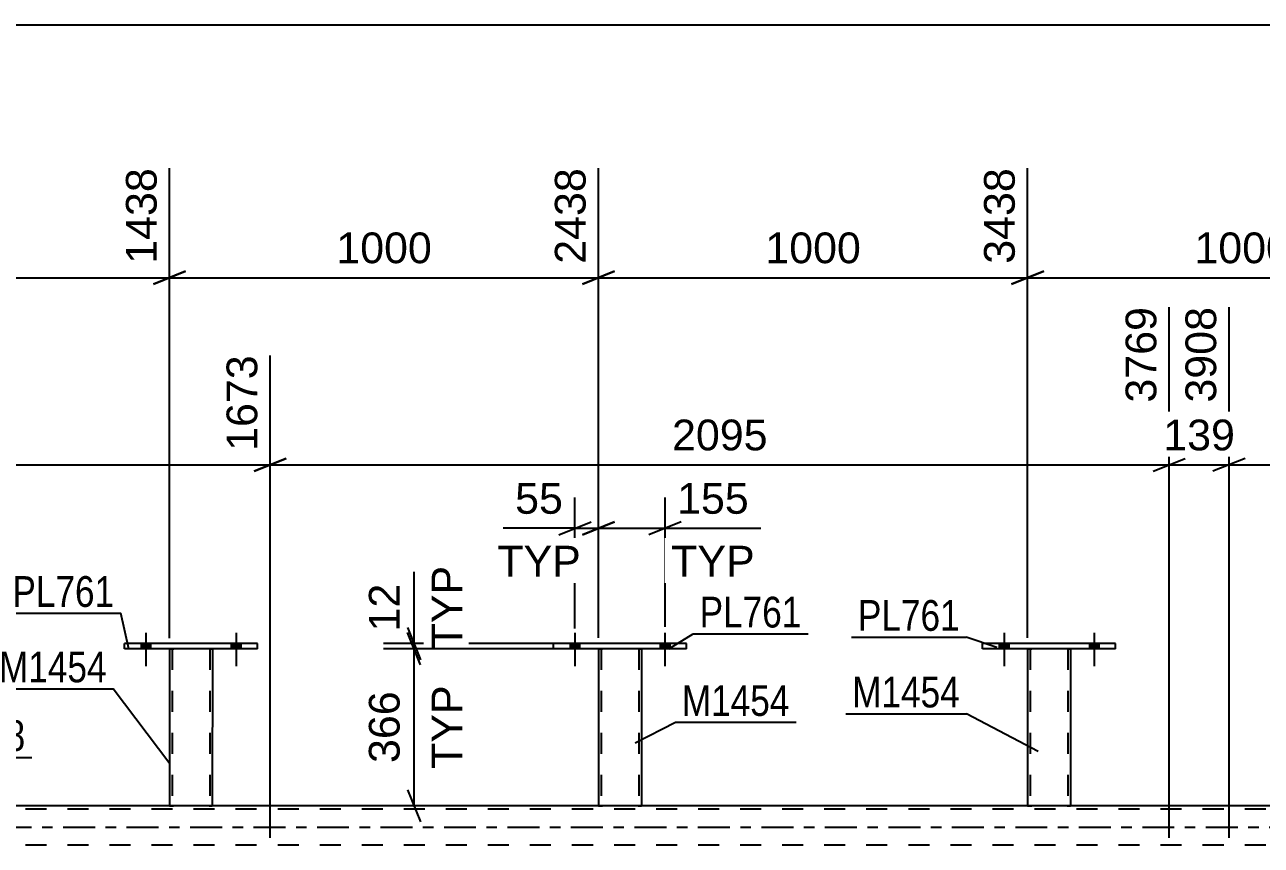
# Model space of a CAD drawing. Header units: millimetres. Extents: x 0 to 841, y 0 to 594.
# Drawn here: x 92.6 to 207.9, y 434.6 to 511.1 of the extents above; entities that cross this region are included whole.
import ezdxf

# ---------------------------------------------------------------- set-up
doc = ezdxf.new("R2010")
doc.units = ezdxf.units.MM
doc.linetypes.add('DXK_LINE_DOT2', pattern=[3.9198, 1.9599, -1.9599])
doc.linetypes.add('DXK_LINE_DOT3', pattern=[5.9187, 2.979, -0.9799, 0.9799, -0.9799])
doc.styles.add('Arial', font='arial.ttf', dxfattribs={"height": 0.2})
doc.styles.add('Arial Narrow', font='ARIALN.TTF', dxfattribs={"height": 0.2})

# ---------------------------------------------------------------- blocks, each defined once
blk = doc.blocks.new('Part-318892383-4414 - 4224')
at = {"color": 2, "linetype": 'Continuous'}
for p, q in [((101.91, 452.92), (101.91, 453.4)), ((114.31, 453.4), (101.91, 453.4)), ((114.31, 452.92), (114.31, 453.4)), ((114.31, 452.92), (101.91, 452.92))]:
    blk.add_line(p, q, dxfattribs=at)
blk = doc.blocks.new('Bolt-318892383-4307 - 4224')
at = {"linetype": 'Continuous'}
for points in [[(183.47, 452.92), (184.35, 452.92), (184.35, 453.4), (183.47, 453.4)], [(191.87, 452.92), (192.75, 452.92), (192.75, 453.4), (191.87, 453.4)]]:
    blk.add_hatch(color=1, dxfattribs=at).paths.add_polyline_path(points)
at = {"color": 1, "linetype": 'Continuous'}
for p, q in [((183.91, 454.4), (183.91, 451.28)), ((192.31, 454.4), (192.31, 451.28)), ((183.47, 453.4), (183.47, 452.92)), ((184.35, 453.4), (184.35, 452.92)), ((191.87, 453.4), (191.87, 452.92)), ((192.75, 453.4), (192.75, 452.92))]:
    blk.add_line(p, q, dxfattribs=at)
blk = doc.blocks.new('Part-318892383-4272 - 4224')
at = {"color": 2, "linetype": 'Continuous'}
for p, q in [((186.11, 452.92), (186.1, 438.28)), ((190.11, 452.92), (190.1, 438.28)), ((186.14, 438.28), (186.1, 438.28)), ((186.24, 438.28), (186.14, 438.28)), ((186.4, 438.28), (186.24, 438.28)), ((189.81, 438.28), (186.4, 438.28)), ((189.96, 438.28), (189.81, 438.28)), ((190.07, 438.28), (189.96, 438.28)), ((190.1, 438.28), (190.07, 438.28))]:
    blk.add_line(p, q, dxfattribs=at)
at = {"color": 7, "linetype": 'DXK_LINE_DOT2'}
for p, q in [((186.11, 452.92), (186.11, 452.92)), ((186.11, 452.92), (186.11, 452.92)), ((186.11, 452.92), (186.11, 452.92)), ((186.15, 452.92), (186.11, 452.92)), ((186.11, 452.92), (186.15, 452.92)), ((186.25, 452.92), (186.15, 452.92)), ((186.15, 452.92), (186.25, 452.92)), ((186.37, 452.92), (186.25, 452.92)), ((186.25, 452.92), (186.4, 452.92)), ((186.35, 452.92), (186.34, 438.28)), ((186.35, 452.92), (186.35, 452.92)), ((186.37, 452.92), (186.35, 452.92)), ((186.35, 452.92), (186.37, 452.92)), ((189.81, 452.92), (186.37, 452.92)), ((186.42, 452.92), (186.37, 452.92)), ((186.37, 452.92), (186.42, 452.92)), ((189.81, 452.92), (186.4, 452.92)), ((189.72, 452.92), (186.42, 452.92)), ((186.42, 452.92), (186.5, 452.92)), ((189.8, 452.92), (186.5, 452.92)), ((189.8, 452.92), (189.72, 452.92)), ((189.85, 452.92), (189.8, 452.92)), ((189.8, 452.92), (189.85, 452.92)), ((189.81, 452.92), (189.97, 452.92)), ((189.97, 452.92), (189.81, 452.92)), ((189.87, 452.92), (189.85, 452.92)), ((189.85, 452.92), (189.87, 452.92)), ((189.87, 452.92), (189.86, 438.28)), ((189.87, 452.92), (189.87, 452.92)), ((189.97, 452.92), (190.07, 452.92)), ((190.07, 452.92), (189.97, 452.92)), ((190.07, 452.92), (190.11, 452.92)), ((190.11, 452.92), (190.07, 452.92)), ((190.11, 452.92), (190.11, 452.92)), ((190.11, 452.92), (190.11, 452.92)), ((190.11, 452.92), (190.11, 452.92)), ((186.1, 438.28), (186.14, 438.28)), ((186.14, 438.28), (186.24, 438.28)), ((186.24, 438.28), (186.4, 438.28)), ((186.36, 438.28), (186.34, 438.28)), ((186.34, 438.28), (186.36, 438.28)), ((186.41, 438.28), (186.36, 438.28)), ((186.36, 438.28), (186.4, 438.28)), ((189.81, 438.28), (186.4, 438.28)), ((186.4, 438.28), (186.41, 438.28)), ((189.72, 438.28), (186.41, 438.28)), ((186.41, 438.28), (186.49, 438.28)), ((189.85, 438.28), (186.49, 438.28)), ((189.79, 438.28), (189.72, 438.28)), ((189.85, 438.28), (189.79, 438.28)), ((189.81, 438.28), (189.96, 438.28)), ((189.86, 438.28), (189.85, 438.28)), ((189.85, 438.28), (189.86, 438.28)), ((189.96, 438.28), (190.07, 438.28)), ((190.07, 438.28), (190.1, 438.28))]:
    blk.add_line(p, q, dxfattribs=at)
blk = doc.blocks.new('Bolt-318892383-4279 - 4224')
at = {"linetype": 'Continuous'}
for points in [[(103.47, 452.92), (104.35, 452.92), (104.35, 453.4), (103.47, 453.4)], [(111.87, 452.92), (112.75, 452.92), (112.75, 453.4), (111.87, 453.4)]]:
    blk.add_hatch(color=1, dxfattribs=at).paths.add_polyline_path(points)
at = {"color": 1, "linetype": 'Continuous'}
for p, q in [((103.91, 454.4), (103.91, 451.28)), ((112.31, 454.4), (112.31, 451.28)), ((103.47, 453.4), (103.47, 452.92)), ((104.35, 453.4), (104.35, 452.92)), ((111.87, 453.4), (111.87, 452.92)), ((112.75, 453.4), (112.75, 452.92))]:
    blk.add_line(p, q, dxfattribs=at)
blk = doc.blocks.new('Bolt-318892383-4303 - 4224')
at = {"linetype": 'Continuous'}
for points in [[(103.47, 452.92), (104.35, 452.92), (104.35, 453.4), (103.47, 453.4)], [(111.87, 452.92), (112.75, 452.92), (112.75, 453.4), (111.87, 453.4)]]:
    blk.add_hatch(color=1, dxfattribs=at).paths.add_polyline_path(points)
at = {"color": 1, "linetype": 'Continuous'}
for p, q in [((103.91, 454.4), (103.91, 451.28)), ((112.31, 454.4), (112.31, 451.28)), ((103.47, 453.4), (103.47, 452.92)), ((104.35, 453.4), (104.35, 452.92)), ((111.87, 453.4), (111.87, 452.92)), ((112.75, 453.4), (112.75, 452.92))]:
    blk.add_line(p, q, dxfattribs=at)
blk = doc.blocks.new('Bolt-318892383-4304 - 4224')
at = {"linetype": 'Continuous'}
for points in [[(143.46, 452.92), (144.34, 452.92), (144.34, 453.4), (143.46, 453.4)], [(151.86, 452.92), (152.74, 452.92), (152.74, 453.4), (151.86, 453.4)]]:
    blk.add_hatch(color=1, dxfattribs=at).paths.add_polyline_path(points)
at = {"color": 1, "linetype": 'Continuous'}
for p, q in [((143.9, 454.4), (143.9, 451.28)), ((152.3, 454.4), (152.3, 451.28)), ((143.46, 453.4), (143.46, 452.92)), ((144.34, 453.4), (144.34, 452.92)), ((151.86, 453.4), (151.86, 452.92)), ((152.74, 453.4), (152.74, 452.92))]:
    blk.add_line(p, q, dxfattribs=at)
blk = doc.blocks.new('Bolt-318892383-4305 - 4224')
at = {"linetype": 'Continuous'}
for points in [[(143.46, 452.92), (144.34, 452.92), (144.34, 453.4), (143.46, 453.4)], [(151.86, 452.92), (152.74, 452.92), (152.74, 453.4), (151.86, 453.4)]]:
    blk.add_hatch(color=1, dxfattribs=at).paths.add_polyline_path(points)
at = {"color": 1, "linetype": 'Continuous'}
for p, q in [((143.9, 454.4), (143.9, 451.28)), ((152.3, 454.4), (152.3, 451.28)), ((143.46, 453.4), (143.46, 452.92)), ((144.34, 453.4), (144.34, 452.92)), ((151.86, 453.4), (151.86, 452.92)), ((152.74, 453.4), (152.74, 452.92))]:
    blk.add_line(p, q, dxfattribs=at)
blk = doc.blocks.new('Bolt-318892383-4306 - 4224')
at = {"linetype": 'Continuous'}
for points in [[(183.47, 452.92), (184.35, 452.92), (184.35, 453.4), (183.47, 453.4)], [(191.87, 452.92), (192.75, 452.92), (192.75, 453.4), (191.87, 453.4)]]:
    blk.add_hatch(color=1, dxfattribs=at).paths.add_polyline_path(points)
at = {"color": 1, "linetype": 'Continuous'}
for p, q in [((183.91, 454.4), (183.91, 451.28)), ((192.31, 454.4), (192.31, 451.28)), ((183.47, 453.4), (183.47, 452.92)), ((184.35, 453.4), (184.35, 452.92)), ((191.87, 453.4), (191.87, 452.92)), ((192.75, 453.4), (192.75, 452.92))]:
    blk.add_line(p, q, dxfattribs=at)
blk = doc.blocks.new('Part-318892383-4454 - 4224')
at = {"color": 2, "linetype": 'Continuous'}
for p, q in [((141.9, 452.92), (141.9, 453.4)), ((154.3, 453.4), (141.9, 453.4)), ((154.3, 452.92), (154.3, 453.4)), ((154.3, 452.92), (141.9, 452.92))]:
    blk.add_line(p, q, dxfattribs=at)
blk = doc.blocks.new('Part-318892383-4353 - 4224')
at = {"color": 2, "linetype": 'Continuous'}
for p, q in [((106.1, 438.28), (84.35, 438.28)), ((146.1, 438.28), (110.1, 438.28)), ((186.1, 438.28), (150.1, 438.28)), ((226.11, 438.28), (190.1, 438.28))]:
    blk.add_line(p, q, dxfattribs=at)
at = {"color": 7, "linetype": 'DXK_LINE_DOT2'}
for p, q in [((110.1, 438.28), (106.1, 438.28)), ((150.1, 438.28), (146.1, 438.28)), ((190.1, 438.28), (186.1, 438.28)), ((768.84, 437.96), (84.35, 437.96)), ((768.84, 434.6), (84.35, 434.6))]:
    blk.add_line(p, q, dxfattribs=at)
at = {"color": 7, "linetype": 'DXK_LINE_DOT3'}
blk.add_line((84.35, 436.28), (778.64, 436.28), dxfattribs=at)
blk = doc.blocks.new('Part-318892383-4449 - 4224')
at = {"color": 2, "linetype": 'Continuous'}
for p, q in [((106.11, 452.92), (106.1, 438.28)), ((110.11, 452.92), (110.1, 438.28)), ((106.14, 438.28), (106.1, 438.28)), ((106.25, 438.28), (106.14, 438.28)), ((106.4, 438.28), (106.25, 438.28)), ((109.81, 438.28), (106.4, 438.28)), ((109.96, 438.28), (109.81, 438.28)), ((110.07, 438.28), (109.96, 438.28)), ((110.1, 438.28), (110.07, 438.28))]:
    blk.add_line(p, q, dxfattribs=at)
at = {"color": 7, "linetype": 'DXK_LINE_DOT2'}
for p, q in [((106.11, 452.92), (106.11, 452.92)), ((106.11, 452.92), (106.11, 452.92)), ((106.11, 452.92), (106.11, 452.92)), ((106.15, 452.92), (106.11, 452.92)), ((106.11, 452.92), (106.15, 452.92)), ((106.25, 452.92), (106.15, 452.92)), ((106.15, 452.92), (106.25, 452.92)), ((106.41, 452.92), (106.25, 452.92)), ((106.25, 452.92), (106.41, 452.92)), ((106.35, 452.92), (106.34, 438.28)), ((106.35, 452.92), (106.35, 452.92)), ((106.37, 452.92), (106.35, 452.92)), ((106.35, 452.92), (106.37, 452.92)), ((106.42, 452.92), (106.37, 452.92)), ((106.37, 452.92), (106.42, 452.92)), ((109.81, 452.92), (106.41, 452.92)), ((109.81, 452.92), (106.41, 452.92)), ((109.72, 452.92), (106.42, 452.92)), ((106.42, 452.92), (106.5, 452.92)), ((109.8, 452.92), (106.5, 452.92)), ((109.8, 452.92), (109.72, 452.92)), ((109.85, 452.92), (109.8, 452.92)), ((109.8, 452.92), (109.85, 452.92)), ((109.81, 452.92), (109.97, 452.92)), ((109.97, 452.92), (109.81, 452.92)), ((109.87, 452.92), (109.85, 452.92)), ((109.85, 452.92), (109.87, 452.92)), ((109.87, 452.92), (109.86, 438.28)), ((109.87, 452.92), (109.87, 452.92)), ((109.97, 452.92), (110.07, 452.92)), ((110.07, 452.92), (109.97, 452.92)), ((110.07, 452.92), (110.11, 452.92)), ((110.11, 452.92), (110.07, 452.92)), ((110.11, 452.92), (110.11, 452.92)), ((110.11, 452.92), (110.11, 452.92)), ((110.11, 452.92), (110.11, 452.92)), ((106.1, 438.28), (106.14, 438.28)), ((106.14, 438.28), (106.25, 438.28)), ((106.25, 438.28), (106.4, 438.28)), ((106.36, 438.28), (106.34, 438.28)), ((106.34, 438.28), (106.36, 438.28)), ((106.42, 438.28), (106.36, 438.28)), ((106.36, 438.28), (106.4, 438.28)), ((109.81, 438.28), (106.4, 438.28)), ((106.4, 438.28), (106.42, 438.28)), ((109.72, 438.28), (106.42, 438.28)), ((106.42, 438.28), (106.49, 438.28)), ((109.79, 438.28), (106.49, 438.28)), ((109.79, 438.28), (109.72, 438.28)), ((109.85, 438.28), (109.79, 438.28)), ((109.79, 438.28), (109.85, 438.28)), ((109.81, 438.28), (109.96, 438.28)), ((109.86, 438.28), (109.85, 438.28)), ((109.85, 438.28), (109.86, 438.28)), ((109.96, 438.28), (110.07, 438.28)), ((110.07, 438.28), (110.1, 438.28))]:
    blk.add_line(p, q, dxfattribs=at)
blk = doc.blocks.new('Part-318892383-4459 - 4224')
at = {"color": 2, "linetype": 'Continuous'}
for p, q in [((146.1, 452.92), (146.1, 438.28)), ((150.1, 452.92), (150.1, 438.28)), ((146.14, 438.28), (146.1, 438.28)), ((146.24, 438.28), (146.14, 438.28)), ((146.4, 438.28), (146.24, 438.28)), ((149.8, 438.28), (146.4, 438.28)), ((149.96, 438.28), (149.8, 438.28)), ((150.06, 438.28), (149.96, 438.28)), ((150.1, 438.28), (150.06, 438.28))]:
    blk.add_line(p, q, dxfattribs=at)
at = {"color": 7, "linetype": 'DXK_LINE_DOT2'}
for p, q in [((146.1, 452.92), (146.1, 452.92)), ((146.1, 452.92), (146.1, 452.92)), ((146.1, 452.92), (146.1, 452.92)), ((146.14, 452.92), (146.1, 452.92)), ((146.1, 452.92), (146.14, 452.92)), ((146.24, 452.92), (146.14, 452.92)), ((146.14, 452.92), (146.24, 452.92)), ((146.36, 452.92), (146.24, 452.92)), ((146.24, 452.92), (146.4, 452.92)), ((146.34, 452.92), (146.34, 452.92)), ((146.34, 452.92), (146.34, 438.28)), ((146.36, 452.92), (146.34, 452.92)), ((146.34, 452.92), (146.36, 452.92)), ((149.81, 452.92), (146.36, 452.92)), ((146.41, 452.92), (146.36, 452.92)), ((146.36, 452.92), (146.41, 452.92)), ((149.81, 452.92), (146.4, 452.92)), ((149.72, 452.92), (146.41, 452.92)), ((146.41, 452.92), (146.49, 452.92)), ((149.79, 452.92), (146.49, 452.92)), ((149.79, 452.92), (149.72, 452.92)), ((149.85, 452.92), (149.79, 452.92)), ((149.79, 452.92), (149.85, 452.92)), ((149.81, 452.92), (149.96, 452.92)), ((149.96, 452.92), (149.81, 452.92)), ((149.86, 452.92), (149.85, 452.92)), ((149.85, 452.92), (149.86, 452.92)), ((149.86, 452.92), (149.86, 452.92)), ((149.86, 452.92), (149.86, 438.28)), ((149.96, 452.92), (150.07, 452.92)), ((150.07, 452.92), (149.96, 452.92)), ((150.07, 452.92), (150.1, 452.92)), ((150.1, 452.92), (150.07, 452.92)), ((150.1, 452.92), (150.1, 452.92)), ((150.1, 452.92), (150.1, 452.92)), ((150.1, 452.92), (150.1, 452.92)), ((146.1, 438.28), (146.14, 438.28)), ((146.14, 438.28), (146.24, 438.28)), ((146.24, 438.28), (146.4, 438.28)), ((146.36, 438.28), (146.34, 438.28)), ((146.34, 438.28), (146.36, 438.28)), ((146.41, 438.28), (146.36, 438.28)), ((146.36, 438.28), (146.4, 438.28)), ((149.8, 438.28), (146.4, 438.28)), ((146.4, 438.28), (146.41, 438.28)), ((149.71, 438.28), (146.41, 438.28)), ((146.41, 438.28), (146.49, 438.28)), ((149.84, 438.28), (146.49, 438.28)), ((149.79, 438.28), (149.71, 438.28)), ((149.84, 438.28), (149.79, 438.28)), ((149.8, 438.28), (149.96, 438.28)), ((149.86, 438.28), (149.84, 438.28)), ((149.84, 438.28), (149.86, 438.28)), ((149.96, 438.28), (150.06, 438.28)), ((150.06, 438.28), (150.1, 438.28))]:
    blk.add_line(p, q, dxfattribs=at)
blk = doc.blocks.new('Part-318892383-4464 - 4224')
at = {"color": 2, "linetype": 'Continuous'}
for p, q in [((181.91, 452.92), (181.91, 453.4)), ((194.31, 453.4), (181.91, 453.4)), ((194.31, 452.92), (194.31, 453.4)), ((194.31, 452.92), (181.91, 452.92))]:
    blk.add_line(p, q, dxfattribs=at)
blk = doc.blocks.new('StraightDimension-318892383-5310 - 4224')
at = {"color": 7, "linetype": 'Continuous'}
for p, q in [((106.11, 453.91), (106.11, 497.7)), ((68.05, 453.92), (68.05, 495.48)), ((69.55, 488.1), (66.55, 486.9)), ((104.61, 486.9), (107.61, 488.1)), ((68.05, 487.5), (106.11, 487.5))]:
    blk.add_line(p, q, dxfattribs=at)
at = {"color": 0}
blk.add_wipeout([(92.12, 488.25), (92.12, 492.45), (82.03, 492.45), (82.03, 488.25)], dxfattribs=at)
at = {"color": 3, "style": 'Arial'}
blk.add_text('1000', height=2.865, dxfattribs=at).set_placement((82.63, 488.85))
at = {"color": 0, "linetype": 'Continuous'}
blk.add_wipeout([(105.51, 498.3), (101.31, 498.3), (101.31, 488.2), (105.51, 488.2)], dxfattribs=at)
at = {"color": 3, "linetype": 'Continuous', "style": 'Arial'}
blk.add_text('1438', height=2.865, rotation=90.0002, dxfattribs=at).set_placement((104.91, 488.8))
blk = doc.blocks.new('StraightDimension-318892383-5492 - 4224')
at = {"color": 7, "linetype": 'Continuous'}
for p, q in [((204.89, 435.28), (204.89, 484.75)), ((284.44, 435.28), (284.44, 484.75)), ((206.39, 470.66), (203.39, 469.46)), ((282.94, 469.46), (285.94, 470.66)), ((204.89, 470.06), (284.44, 470.06))]:
    blk.add_line(p, q, dxfattribs=at)
at = {"color": 0, "linetype": 'Continuous'}
blk.add_wipeout([(283.84, 485.35), (279.64, 485.35), (279.64, 475.26), (283.84, 475.26)], dxfattribs=at)
at = {"color": 0}
blk.add_wipeout([(249.71, 470.81), (249.71, 475.01), (239.62, 475.01), (239.62, 470.81)], dxfattribs=at)
at = {"color": 3, "linetype": 'Continuous', "style": 'Arial'}
blk.add_text('5897', height=2.865, rotation=90.0002, dxfattribs=at).set_placement((283.24, 475.86))
at = {"color": 3, "style": 'Arial'}
blk.add_text('1989', height=2.865, dxfattribs=at).set_placement((240.22, 471.41))
blk = doc.blocks.new('StraightDimension-318892383-5326 - 4224')
at = {"color": 7, "linetype": 'Continuous'}
for p, q in [((146.1, 453.92), (146.1, 497.7)), ((186.11, 453.92), (186.11, 497.7)), ((147.6, 488.1), (144.6, 486.9)), ((184.61, 486.9), (187.61, 488.1)), ((146.1, 487.5), (186.11, 487.5))]:
    blk.add_line(p, q, dxfattribs=at)
at = {"color": 0}
blk.add_wipeout([(171.15, 488.25), (171.15, 492.45), (161.06, 492.45), (161.06, 488.25)], dxfattribs=at)
at = {"color": 3, "style": 'Arial'}
blk.add_text('1000', height=2.865, dxfattribs=at).set_placement((161.66, 488.85))
at = {"color": 0, "linetype": 'Continuous'}
blk.add_wipeout([(185.51, 498.3), (181.31, 498.3), (181.31, 488.2), (185.51, 488.2)], dxfattribs=at)
at = {"color": 3, "linetype": 'Continuous', "style": 'Arial'}
blk.add_text('3438', height=2.865, rotation=90.0002, dxfattribs=at).set_placement((184.91, 488.8))
blk = doc.blocks.new('StraightDimension-318892383-5318 - 4224')
at = {"color": 7, "linetype": 'Continuous'}
for p, q in [((106.11, 453.91), (106.11, 497.7)), ((146.1, 453.92), (146.1, 497.7)), ((107.61, 488.1), (104.61, 486.9)), ((144.6, 486.9), (147.6, 488.1)), ((106.11, 487.5), (146.1, 487.5))]:
    blk.add_line(p, q, dxfattribs=at)
at = {"color": 0}
blk.add_wipeout([(131.15, 488.25), (131.15, 492.45), (121.06, 492.45), (121.06, 488.25)], dxfattribs=at)
at = {"color": 3, "style": 'Arial'}
blk.add_text('1000', height=2.865, dxfattribs=at).set_placement((121.66, 488.85))
at = {"color": 0, "linetype": 'Continuous'}
blk.add_wipeout([(145.5, 498.3), (141.3, 498.3), (141.3, 488.2), (145.5, 488.2)], dxfattribs=at)
at = {"color": 3, "linetype": 'Continuous', "style": 'Arial'}
blk.add_text('2438', height=2.865, rotation=90.0002, dxfattribs=at).set_placement((144.9, 488.8))
blk = doc.blocks.new('StraightDimension-318892383-5334 - 4224')
at = {"color": 7, "linetype": 'Continuous'}
for p, q in [((186.11, 453.92), (186.11, 497.7)), ((226.11, 453.91), (226.11, 497.7)), ((187.61, 488.1), (184.61, 486.9)), ((224.61, 486.9), (227.61, 488.1)), ((186.11, 487.5), (226.11, 487.5))]:
    blk.add_line(p, q, dxfattribs=at)
at = {"color": 0}
blk.add_wipeout([(211.16, 488.25), (211.16, 492.45), (201.06, 492.45), (201.06, 488.25)], dxfattribs=at)
at = {"color": 3, "style": 'Arial'}
blk.add_text('1000', height=2.865, dxfattribs=at).set_placement((201.66, 488.85))
at = {"color": 0, "linetype": 'Continuous'}
blk.add_wipeout([(225.51, 498.3), (221.31, 498.3), (221.31, 488.2), (225.51, 488.2)], dxfattribs=at)
at = {"color": 3, "linetype": 'Continuous', "style": 'Arial'}
blk.add_text('4439', height=2.865, rotation=90.0002, dxfattribs=at).set_placement((224.91, 488.8))
blk = doc.blocks.new('StraightDimension-318892383-5467 - 4224')
at = {"color": 7, "linetype": 'Continuous'}
for p, q in [((199.31, 435.28), (199.31, 484.75)), ((115.49, 435.28), (115.49, 480.25)), ((116.99, 470.66), (113.99, 469.46)), ((197.81, 469.46), (200.81, 470.66)), ((115.49, 470.06), (199.31, 470.06))]:
    blk.add_line(p, q, dxfattribs=at)
at = {"color": 0, "linetype": 'Continuous'}
blk.add_wipeout([(198.71, 485.35), (194.51, 485.35), (194.51, 475.26), (198.71, 475.26)], dxfattribs=at)
at = {"color": 0}
blk.add_wipeout([(162.45, 470.81), (162.45, 475.01), (152.36, 475.01), (152.36, 470.81)], dxfattribs=at)
at = {"color": 3, "linetype": 'Continuous', "style": 'Arial'}
blk.add_text('3769', height=2.865, rotation=90.0002, dxfattribs=at).set_placement((198.11, 475.86))
at = {"color": 3, "style": 'Arial'}
blk.add_text('2095', height=2.865, dxfattribs=at).set_placement((152.96, 471.41))
blk = doc.blocks.new('StraightDimension-318892383-5478 - 4224')
at = {"color": 7, "linetype": 'Continuous'}
for p, q in [((199.31, 435.28), (199.31, 484.75)), ((204.89, 435.28), (204.89, 484.75)), ((197.81, 469.46), (200.81, 470.66)), ((206.39, 470.66), (203.39, 469.46)), ((199.31, 470.06), (204.89, 470.06))]:
    blk.add_line(p, q, dxfattribs=at)
at = {"color": 0}
blk.add_wipeout([(206.03, 470.81), (206.03, 475.01), (198.16, 475.01), (198.16, 470.81)], dxfattribs=at)
at = {"color": 3, "style": 'Arial'}
blk.add_text('139', height=2.865, dxfattribs=at).set_placement((198.76, 471.41))
at = {"color": 0, "linetype": 'Continuous'}
blk.add_wipeout([(204.29, 485.35), (200.09, 485.35), (200.09, 475.26), (204.29, 475.26)], dxfattribs=at)
at = {"color": 3, "linetype": 'Continuous', "style": 'Arial'}
blk.add_text('3908', height=2.865, rotation=90.0002, dxfattribs=at).set_placement((203.69, 475.86))
blk = doc.blocks.new('StraightDimension-318892383-5727 - 4224')
at = {"color": 7, "linetype": 'Continuous'}
for p, q in [((128.91, 453.4), (128.91, 460.1)), ((128.91, 453.4), (128.91, 460.1)), ((128.31, 454.9), (129.51, 451.9)), ((129.51, 451.42), (128.31, 454.42)), ((147.1, 453.4), (126.06, 453.4)), ((128.91, 452.92), (128.91, 453.4)), ((147.1, 452.92), (126.06, 452.92))]:
    blk.add_line(p, q, dxfattribs=at)
at = {"color": 0, "linetype": 'Continuous'}
blk.add_wipeout([(134.01, 461.24), (129.81, 461.24), (129.81, 452.26), (134.01, 452.26)], dxfattribs=at)
at = {"color": 0}
blk.add_wipeout([(128.16, 459.57), (123.96, 459.57), (123.96, 453.93), (128.16, 453.93)], dxfattribs=at)
at = {"color": 3, "linetype": 'Continuous', "style": 'Arial'}
blk.add_text('TYP', height=2.865, rotation=90.0002, dxfattribs=at).set_placement((133.41, 452.86))
at = {"color": 3, "style": 'Arial'}
blk.add_text('12', height=2.865, rotation=90.0002, dxfattribs=at).set_placement((127.56, 454.53))
blk = doc.blocks.new('StraightDimension-318892383-5703 - 4224')
at = {"color": 7, "linetype": 'Continuous'}
for p, q in [((115.49, 435.28), (115.49, 480.25)), ((50.51, 439.28), (50.51, 473.58)), ((52.01, 470.66), (49.01, 469.46)), ((113.99, 469.46), (116.99, 470.66)), ((50.51, 470.06), (115.49, 470.06))]:
    blk.add_line(p, q, dxfattribs=at)
at = {"color": 0}
blk.add_wipeout([(88.05, 470.81), (88.05, 475.01), (77.96, 475.01), (77.96, 470.81)], dxfattribs=at)
at = {"color": 3, "style": 'Arial'}
blk.add_text('1673', height=2.865, dxfattribs=at).set_placement((78.56, 471.41))
at = {"color": 0, "linetype": 'Continuous'}
for points in [[(114.89, 480.85), (110.69, 480.85), (110.69, 470.76), (114.89, 470.76)], [(49.91, 474.18), (45.71, 474.18), (45.71, 470.76), (49.91, 470.76)]]:
    blk.add_wipeout(points, dxfattribs=at)
at = {"color": 3, "linetype": 'Continuous', "style": 'Arial'}
for s, height, p in [('1673', 2.865, (114.29, 471.36)), ('0', 2.87, (49.31, 471.36))]:
    blk.add_text(s, height=height, rotation=90.0002, dxfattribs=at).set_placement(p)
blk = doc.blocks.new('StraightDimension-318892383-5710 - 4224')
at = {"color": 7, "linetype": 'Continuous'}
for p, q in [((146.1, 453.92), (146.1, 467)), ((152.31, 454.96), (152.31, 467)), ((144.6, 463.55), (147.6, 464.75)), ((153.81, 464.75), (150.81, 463.55)), ((146.1, 464.15), (152.31, 464.15)), ((152.31, 464.15), (161.23, 464.15)), ((152.31, 464.15), (161.23, 464.15))]:
    blk.add_line(p, q, dxfattribs=at)
at = {"color": 0}
blk.add_wipeout([(160.7, 464.9), (160.7, 469.1), (152.83, 469.1), (152.83, 464.9)], dxfattribs=at)
at = {"color": 0, "linetype": 'Continuous'}
blk.add_wipeout([(161.25, 459.05), (161.25, 463.25), (152.28, 463.25), (152.28, 459.05)], dxfattribs=at)
at = {"color": 3, "style": 'Arial'}
blk.add_text('155', height=2.865, dxfattribs=at).set_placement((153.43, 465.5))
at = {"color": 3, "linetype": 'Continuous', "style": 'Arial'}
blk.add_text('TYP', height=2.865, dxfattribs=at).set_placement((152.88, 459.65))
blk = doc.blocks.new('StraightDimension-318892383-5714 - 4224')
at = {"color": 7, "linetype": 'Continuous'}
for p, q in [((143.91, 454.81), (143.91, 467)), ((146.1, 453.92), (146.1, 467)), ((142.41, 463.55), (145.41, 464.75)), ((147.6, 464.75), (144.6, 463.55)), ((143.91, 464.15), (137.21, 464.15)), ((143.91, 464.15), (137.21, 464.15)), ((143.91, 464.15), (146.1, 464.15))]:
    blk.add_line(p, q, dxfattribs=at)
at = {"color": 0}
blk.add_wipeout([(143.38, 464.9), (143.38, 469.1), (137.73, 469.1), (137.73, 464.9)], dxfattribs=at)
at = {"color": 0, "linetype": 'Continuous'}
blk.add_wipeout([(145.05, 459.05), (145.05, 463.25), (136.07, 463.25), (136.07, 459.05)], dxfattribs=at)
at = {"color": 3, "style": 'Arial'}
blk.add_text('55', height=2.865, dxfattribs=at).set_placement((138.33, 465.5))
at = {"color": 3, "linetype": 'Continuous', "style": 'Arial'}
blk.add_text('TYP', height=2.865, dxfattribs=at).set_placement((136.67, 459.65))
blk = doc.blocks.new('StraightDimension-318892383-5719 - 4224')
at = {"color": 7, "linetype": 'Continuous'}
for p, q in [((129.51, 451.42), (128.31, 454.42)), ((147.1, 452.92), (126.06, 452.92)), ((128.91, 438.28), (128.91, 452.92)), ((128.31, 439.78), (129.51, 436.78)), ((145.1, 438.28), (126.06, 438.28))]:
    blk.add_line(p, q, dxfattribs=at)
at = {"color": 0, "linetype": 'Continuous'}
blk.add_wipeout([(134.01, 450.09), (129.81, 450.09), (129.81, 441.12), (134.01, 441.12)], dxfattribs=at)
at = {"color": 0}
blk.add_wipeout([(128.16, 449.54), (123.96, 449.54), (123.96, 441.67), (128.16, 441.67)], dxfattribs=at)
at = {"color": 3, "style": 'Arial'}
blk.add_text('366', height=2.865, rotation=90.0002, dxfattribs=at).set_placement((127.56, 442.27))
at = {"color": 3, "linetype": 'Continuous', "style": 'Arial'}
blk.add_text('TYP', height=2.865, rotation=90.0002, dxfattribs=at).set_placement((133.41, 441.72))
blk = doc.blocks.new('StraightDimension-318892383-6745 - 5883')
at = {"color": 7, "linetype": 'Continuous'}
blk.add_line((58.19, 511.08), (768.23, 511.08), dxfattribs=at)
blk = doc.blocks.new('Mark-318892383-4268 - 4224')
at = {"color": 30, "linetype": 'Continuous'}
for p in [(169.15, 446.85), (187.08, 443.35)]:
    blk.add_line(p, (180.4, 446.85), dxfattribs=at)
at = {"color": 0}
blk.add_wipeout([(179.8, 447.45), (179.8, 450.45), (169.75, 450.45), (169.75, 447.45)], dxfattribs=at)
blk.add_wipeout([(179.8, 447.45), (179.8, 450.45), (169.75, 450.45), (169.75, 447.45)], dxfattribs=at)
at = {"color": 3, "style": 'Arial Narrow'}
blk.add_text('M1454', height=2.863, dxfattribs=at).set_placement((169.75, 447.45))
blk = doc.blocks.new('Mark-318892383-4349 - 4224')
at = {"color": 30, "linetype": 'Continuous'}
for p, q in [((79.19, 437.56), (82.21, 442.79)), ((82.21, 442.79), (93.27, 442.79))]:
    blk.add_line(p, q, dxfattribs=at)
at = {"color": 0}
blk.add_wipeout([(92.67, 443.39), (92.67, 446.39), (82.81, 446.39), (82.81, 443.39)], dxfattribs=at)
blk.add_wipeout([(92.67, 443.39), (92.67, 446.39), (82.81, 446.39), (82.81, 443.39)], dxfattribs=at)
at = {"color": 3, "style": 'Arial Narrow'}
blk.add_text('TR458', height=2.863, dxfattribs=at).set_placement((82.81, 443.39))
blk = doc.blocks.new('Mark-318892383-4410 - 4224')
at = {"color": 30, "linetype": 'Continuous'}
for p in [(90.86, 456.22), (102.32, 452.92)]:
    blk.add_line(p, (101.57, 456.22), dxfattribs=at)
at = {"color": 0}
blk.add_wipeout([(100.97, 456.82), (100.97, 459.82), (91.46, 459.82), (91.46, 456.82)], dxfattribs=at)
blk.add_wipeout([(100.97, 456.82), (100.97, 459.82), (91.46, 459.82), (91.46, 456.82)], dxfattribs=at)
at = {"color": 3, "style": 'Arial Narrow'}
blk.add_text('PL761', height=2.863, dxfattribs=at).set_placement((91.46, 456.82))
blk = doc.blocks.new('Mark-318892383-4445 - 4224')
at = {"color": 30, "linetype": 'Continuous'}
for p in [(89.61, 449.19), (106.13, 442.19)]:
    blk.add_line(p, (100.86, 449.19), dxfattribs=at)
at = {"color": 0}
blk.add_wipeout([(100.26, 449.79), (100.26, 452.79), (90.21, 452.79), (90.21, 449.79)], dxfattribs=at)
blk.add_wipeout([(100.26, 449.79), (100.26, 452.79), (90.21, 452.79), (90.21, 449.79)], dxfattribs=at)
at = {"color": 3, "style": 'Arial Narrow'}
blk.add_text('M1454', height=2.863, dxfattribs=at).set_placement((90.21, 449.79))
blk = doc.blocks.new('Mark-318892383-4450 - 4224')
at = {"color": 30, "linetype": 'Continuous'}
for p, q in [((152.67, 452.92), (154.93, 454.3)), ((154.93, 454.3), (165.64, 454.3))]:
    blk.add_line(p, q, dxfattribs=at)
at = {"color": 0}
blk.add_wipeout([(165.04, 454.9), (165.04, 457.9), (155.53, 457.9), (155.53, 454.9)], dxfattribs=at)
blk.add_wipeout([(165.04, 454.9), (165.04, 457.9), (155.53, 457.9), (155.53, 454.9)], dxfattribs=at)
at = {"color": 3, "style": 'Arial Narrow'}
blk.add_text('PL761', height=2.863, dxfattribs=at).set_placement((155.53, 454.9))
blk = doc.blocks.new('Mark-318892383-4455 - 4224')
at = {"color": 30, "linetype": 'Continuous'}
for p, q in [((149.51, 444.15), (153.27, 446.06)), ((153.27, 446.06), (164.52, 446.06))]:
    blk.add_line(p, q, dxfattribs=at)
at = {"color": 0}
blk.add_wipeout([(163.92, 446.66), (163.92, 449.66), (153.87, 449.66), (153.87, 446.66)], dxfattribs=at)
blk.add_wipeout([(163.92, 446.66), (163.92, 449.66), (153.87, 449.66), (153.87, 446.66)], dxfattribs=at)
at = {"color": 3, "style": 'Arial Narrow'}
blk.add_text('M1454', height=2.863, dxfattribs=at).set_placement((153.87, 446.66))
blk = doc.blocks.new('Mark-318892383-4460 - 4224')
at = {"color": 30, "linetype": 'Continuous'}
for p in [(169.69, 453.99), (183.24, 453.02)]:
    blk.add_line(p, (180.39, 453.99), dxfattribs=at)
at = {"color": 0}
blk.add_wipeout([(179.79, 454.59), (179.79, 457.59), (170.29, 457.59), (170.29, 454.59)], dxfattribs=at)
blk.add_wipeout([(179.79, 454.59), (179.79, 457.59), (170.29, 457.59), (170.29, 454.59)], dxfattribs=at)
at = {"color": 3, "style": 'Arial Narrow'}
blk.add_text('PL761', height=2.863, dxfattribs=at).set_placement((170.29, 454.59))

msp = doc.modelspace()

# ---------------------------------------------------------------- block references
for name in ['StraightDimension-318892383-6745 - 5883', 'Bolt-318892383-4279 - 4224', 'Bolt-318892383-4303 - 4224', 'Bolt-318892383-4304 - 4224', 'Bolt-318892383-4305 - 4224', 'Bolt-318892383-4307 - 4224', 'Bolt-318892383-4306 - 4224', 'Part-318892383-4414 - 4224', 'Part-318892383-4454 - 4224', 'Part-318892383-4464 - 4224', 'Part-318892383-4449 - 4224', 'Part-318892383-4459 - 4224', 'Part-318892383-4272 - 4224', 'Part-318892383-4353 - 4224']:
    msp.add_blockref(name, (0, 0))

# ---------------------------------------------------------------- next in the draw order: block references
for name in ['StraightDimension-318892383-5310 - 4224', 'StraightDimension-318892383-5326 - 4224', 'StraightDimension-318892383-5492 - 4224']:
    msp.add_blockref(name, (0, 0))

# ---------------------------------------------------------------- next in the draw order: block references
for name in ['StraightDimension-318892383-5318 - 4224', 'StraightDimension-318892383-5334 - 4224']:
    msp.add_blockref(name, (0, 0))

# ---------------------------------------------------------------- next in the draw order: block references
msp.add_blockref('StraightDimension-318892383-5467 - 4224', (0, 0))

# ---------------------------------------------------------------- next in the draw order: block references
for name in ['StraightDimension-318892383-5478 - 4224', 'StraightDimension-318892383-5703 - 4224', 'StraightDimension-318892383-5727 - 4224', 'Mark-318892383-4460 - 4224', 'Mark-318892383-4455 - 4224', 'Mark-318892383-4268 - 4224']:
    msp.add_blockref(name, (0, 0))

# ---------------------------------------------------------------- next in the draw order: block references
for name in ['StraightDimension-318892383-5710 - 4224', 'Mark-318892383-4410 - 4224', 'Mark-318892383-4349 - 4224']:
    msp.add_blockref(name, (0, 0))

# ---------------------------------------------------------------- next in the draw order: block references
for name in ['StraightDimension-318892383-5714 - 4224', 'Mark-318892383-4450 - 4224', 'Mark-318892383-4445 - 4224']:
    msp.add_blockref(name, (0, 0))

# ---------------------------------------------------------------- next in the draw order: block references
msp.add_blockref('StraightDimension-318892383-5719 - 4224', (0, 0))

doc.saveas('drawing.dxf')
